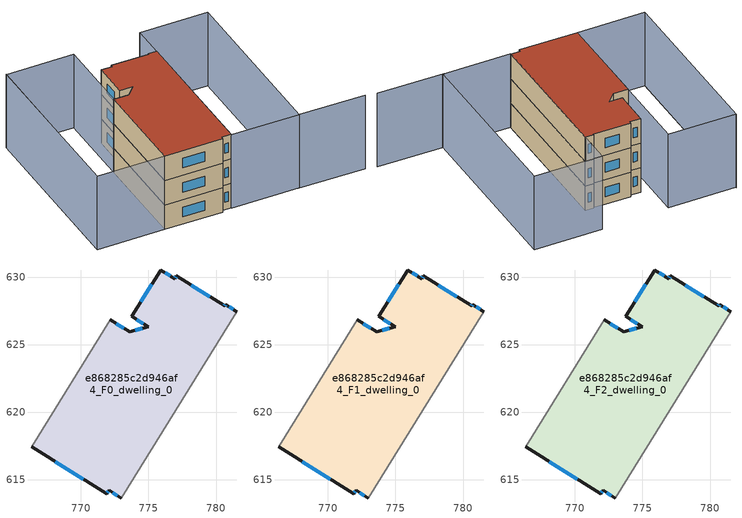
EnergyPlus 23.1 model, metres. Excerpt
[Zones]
e868285c2d946af4_F0_dwelling_0
 floor ground (EU_floor_Construction): 780.7,627.98 781.52,627.47 772.99,613.67 772.08,614.24 771.91,613.97 766.37,617.44 772.18,626.85 773.6,625.96 774.98,626.34 773.76,627.11 775.91,630.54 776.93,629.9 777.07,630.12 780.64,627.88 z0
 wall outside (EU_wall_Construction): 781.52,627.47 780.7,627.98 780.64,627.88 777.07,630.12 776.93,629.9 775.91,630.54 773.76,627.11 774.98,626.34 773.6,625.96 772.18,626.85 / 766.37,617.44 771.91,613.97 772.08,614.24 772.99,613.67 z0:3
 wall adiabatic (EU_wall_Construction): 772.99,613.67 781.52,627.47 / 772.18,626.85 766.37,617.44 z0:3
 window (EU_Window_Construction): 777.03,630.05 776.97,629.96 / 779.52,628.57 778.18,629.42 / 780.68,627.95 780.66,627.91 / 781.27,627.63 780.96,627.82 / 772.36,614.06 772.71,613.84 / 771.96,614.05 772.02,614.15 / 768.09,616.36 770.18,615.05 / 773.16,626.24 772.62,626.57 / 774.55,626.22 774.03,626.08 / 774.14,626.87 774.6,626.58 / 775.24,629.47 774.43,628.18 / 776.61,630.1 776.23,630.34 z0.93:2.07
e868285c2d946af4_F1_dwelling_0
 floor to e868285c2d946af4_F0_dwelling_0 (EU_floor_Construction): 780.7,627.98 781.52,627.47 772.99,613.67 772.08,614.24 771.91,613.97 766.37,617.44 772.18,626.85 773.6,625.96 774.98,626.34 773.75,627.11 775.91,630.54 776.93,629.9 777.07,630.12 780.63,627.88 z3
 wall outside (EU_wall_Construction): 781.52,627.47 780.7,627.98 780.64,627.88 777.07,630.12 776.93,629.9 775.91,630.54 773.76,627.11 774.98,626.34 773.6,625.96 772.18,626.85 / 766.37,617.44 771.91,613.97 772.08,614.24 772.99,613.67 z3:6
 wall adiabatic (EU_wall_Construction): 772.99,613.67 781.52,627.47 / 772.18,626.85 766.37,617.44 z3:6
 window (EU_Window_Construction): 777.03,630.05 776.97,629.96 / 779.52,628.57 778.18,629.42 / 780.68,627.95 780.66,627.91 / 781.27,627.63 780.96,627.82 / 772.36,614.06 772.71,613.84 / 771.96,614.05 772.02,614.15 / 768.09,616.36 770.18,615.05 / 773.16,626.24 772.62,626.57 / 774.55,626.22 774.03,626.08 / 774.14,626.87 774.6,626.58 / 775.24,629.47 774.43,628.18 / 776.61,630.1 776.23,630.34 z3.93:5.07
e868285c2d946af4_F2_dwelling_0
 floor to e868285c2d946af4_F1_dwelling_0 (EU_floor_Construction): 780.7,627.98 781.52,627.47 772.99,613.67 772.08,614.24 771.91,613.97 766.37,617.44 772.18,626.85 773.6,625.96 774.98,626.34 773.75,627.11 775.91,630.54 776.93,629.9 777.07,630.12 780.63,627.88 z6
 wall outside (EU_wall_Construction): 781.52,627.47 780.7,627.98 780.64,627.88 777.07,630.12 776.93,629.9 775.91,630.54 773.76,627.11 774.98,626.34 773.6,625.96 772.18,626.85 / 766.37,617.44 771.91,613.97 772.08,614.24 772.99,613.67 z6:9
 wall adiabatic (EU_wall_Construction): 772.99,613.67 781.52,627.47 / 772.18,626.85 766.37,617.44 z6:9
 window (EU_Window_Construction): 777.03,630.05 776.97,629.96 / 779.52,628.57 778.18,629.42 / 780.68,627.95 780.66,627.91 / 781.27,627.63 780.96,627.82 / 772.36,614.06 772.71,613.84 / 771.96,614.05 772.02,614.15 / 768.09,616.36 770.18,615.05 / 773.16,626.24 772.62,626.57 / 774.55,626.22 774.03,626.08 / 774.14,626.87 774.6,626.58 / 775.24,629.47 774.43,628.18 / 776.61,630.1 776.23,630.34 z6.93:8.07
 roof outside (EU_roof_Construction): 772.99,613.67 781.52,627.47 780.7,627.98 780.64,627.88 777.07,630.12 776.93,629.9 775.91,630.54 773.76,627.11 774.98,626.34 773.6,625.96 772.18,626.85 766.37,617.44 771.91,613.97 772.08,614.24 z9
shading: 785.7,605.67 779.36,609.67 / 770.33,638.33 759.91,621.49 / 772.96,613.62 783.44,630.57 / 783.44,630.57 789.92,626.56 / 789.92,626.56 779.44,609.62 / 779.44,609.62 772.96,613.62 / 759.89,621.45 770.31,638.3 / 770.31,638.3 776.79,634.3 / 776.79,634.3 766.37,617.44 / 766.37,617.44 759.89,621.45 z0:9
[Building]
EU S2 Campaign: North Axis=0; Terrain=City; Solar Distribution=FullExterior
[Site:Location]
Montreal-Trudeau.Intl.AP: Latitude=45.4667; Longitude=-73.75; Time Zone=-5; Elevation=36
[SizingPeriod:WeatherFileDays]
AnnualSizingPeriod: Begin Month=1; Begin Day of Month=1; End Month=12; End Day of Month=31; Day of Week for Start Day=Monday; Use Weather File Daylight Saving Period=No; Use Weather File Rain and Snow Indicators=No
[MATERIAL]
EU_InternalMass_Material: Roughness=MediumRough; Thickness=0.1; Conductivity=1; Density=1800; Specific Heat=900; Thermal Absorptance=0.9; Solar Absorptance=0.7; Visible Absorptance=0.7
[MATERIAL:NOMASS] Roughness=MediumRough; Thermal Absorptance=0.9; Solar Absorptance=0.7; Visible Absorptance=0.7
Name | Thermal Resistance
EU_wall_NoMass; EU_floor_NoMass | 1.36485
EU_roof_NoMass | 2.55992
[WINDOWMATERIAL:SIMPLEGLAZINGSYSTEM]
EU_Window_SimpleGlazing: UFactor=3.92339; Solar Heat Gain Coefficient=0.8; Visible Transmittance=0.8
[CONSTRUCTION]
EU_wall_Construction: EU_wall_NoMass
EU_roof_Construction: EU_roof_NoMass
EU_floor_Construction: EU_floor_NoMass
EU_Window_Construction: EU_Window_SimpleGlazing
EU_InternalMass_Construction: EU_InternalMass_Material
[ZONE] Type=1; Multiplier=1; Ceiling Height=autocalculate; Volume=351.226; Floor Area=autocalculate; Part of Total Floor Area=Yes
e868285c2d946af4_F0_dwelling_0; e868285c2d946af4_F1_dwelling_0; e868285c2d946af4_F2_dwelling_0
[INTERNALMASS] Construction=EU_InternalMass_Construction; Surface Area=117.075
Name | Zone or ZoneList
e868285c2d946af4_F0_dwelling_0_EU_InternalMass | e868285c2d946af4_F0_dwelling_0
e868285c2d946af4_F1_dwelling_0_EU_InternalMass | e868285c2d946af4_F1_dwelling_0
e868285c2d946af4_F2_dwelling_0_EU_InternalMass | e868285c2d946af4_F2_dwelling_0
[OTHEREQUIPMENT] Fuel Type=Electricity; Design Level Calculation Method=Watts/Area; Power per Zone Floor Area=1; Fraction Latent=0; Fraction Radiant=0; Fraction Lost=0; Carbon Dioxide Generation Rate=0; EndUse Subcategory=EU_Step8_InternalGains
Name | Zone or ZoneList or Space or SpaceList | Schedule
EU_Step8_InternalGain_e868285c2d946af4_F0_dwelling_0_f000 | e868285c2d946af4_F0_dwelling_0 | EU_Step8_GainSchedule_e868285c2d946af4_F0_dwelling_0_f000
EU_Step8_InternalGain_e868285c2d946af4_F1_dwelling_0_f000 | e868285c2d946af4_F1_dwelling_0 | EU_Step8_GainSchedule_e868285c2d946af4_F1_dwelling_0_f000
EU_Step8_InternalGain_e868285c2d946af4_F2_dwelling_0_f000 | e868285c2d946af4_F2_dwelling_0 | EU_Step8_GainSchedule_e868285c2d946af4_F2_dwelling_0_f000
[ZONEVENTILATION:DESIGNFLOWRATE] Schedule=EU_AlwaysOn; Design Flow Rate Calculation Method=AirChanges/Hour; Air Changes per Hour=0.860309; Ventilation Type=Natural; Fan Pressure Rise=0; Fan Total Efficiency=1; Constant Term Coefficient=1; Temperature Term Coefficient=0; Velocity Term Coefficient=0; Velocity Squared Term Coefficient=0; Minimum Indoor Temperature=-100; Maximum Indoor Temperature=100; Delta Temperature=-100; Minimum Outdoor Temperature=-100; Maximum Outdoor Temperature=100; Maximum Wind Speed=40
Name | Zone or ZoneList or Space or SpaceList
EU_ConstantAir_e868285c2d946af4_F0_dwelling_0 | e868285c2d946af4_F0_dwelling_0
EU_ConstantAir_e868285c2d946af4_F1_dwelling_0 | e868285c2d946af4_F1_dwelling_0
EU_ConstantAir_e868285c2d946af4_F2_dwelling_0 | e868285c2d946af4_F2_dwelling_0
[HVACTEMPLATE:THERMOSTAT] Constant Heating Setpoint=20; Constant Cooling Setpoint=50
EU_HeatOnly_e868285c2d946af4_F0_dwelling_0; EU_HeatOnly_e868285c2d946af4_F1_dwelling_0; EU_HeatOnly_e868285c2d946af4_F2_dwelling_0
[HVACTEMPLATE:ZONE:IDEALLOADSAIRSYSTEM] System Availability Schedule=EU_AlwaysOn; Maximum Heating Supply Air Temperature=50; Minimum Cooling Supply Air Temperature=13; Maximum Heating Supply Air Humidity Ratio=0.0156; Minimum Cooling Supply Air Humidity Ratio=0.0077; Heating Limit=NoLimit; Cooling Limit=NoLimit; Heating Availability Schedule=EU_AlwaysOn; Cooling Availability Schedule=EU_CoolingOff; Dehumidification Control Type=ConstantSensibleHeatRatio; Cooling Sensible Heat Ratio=0.7; Dehumidification Setpoint=60; Humidification Control Type=None; Humidification Setpoint=30; Outdoor Air Method=None; Outdoor Air Flow Rate per Person=0.00944; Outdoor Air Flow Rate per Zone Floor Area=0; Outdoor Air Flow Rate per Zone=0; Demand Controlled Ventilation Type=None; Outdoor Air Economizer Type=NoEconomizer; Heat Recovery Type=None; Sensible Heat Recovery Effectiveness=0.7; Latent Heat Recovery Effectiveness=0.65
Name | Template Thermostat
e868285c2d946af4_F0_dwelling_0 | EU_HeatOnly_e868285c2d946af4_F0_dwelling_0
e868285c2d946af4_F1_dwelling_0 | EU_HeatOnly_e868285c2d946af4_F1_dwelling_0
e868285c2d946af4_F2_dwelling_0 | EU_HeatOnly_e868285c2d946af4_F2_dwelling_0
[SIZING:ZONE] Zone Cooling Design Supply Air Temperature Input Method=SupplyAirTemperature; Zone Cooling Design Supply Air Temperature=13; Zone Heating Design Supply Air Temperature Input Method=SupplyAirTemperature; Zone Heating Design Supply Air Temperature=50; Zone Cooling Design Supply Air Humidity Ratio=0.008; Zone Heating Design Supply Air Humidity Ratio=0.008; Cooling Design Air Flow Method=DesignDay; Cooling Design Air Flow Rate=0; Cooling Minimum Air Flow per Zone Floor Area=0.000762; Cooling Minimum Air Flow=0; Cooling Minimum Air Flow Fraction=0.2; Heating Design Air Flow Method=DesignDay; Heating Design Air Flow Rate=0; Heating Maximum Air Flow per Zone Floor Area=0.002032; Heating Maximum Air Flow=0.141576; Heating Maximum Air Flow Fraction=0.3; Account for Dedicated Outdoor Air System=No; Dedicated Outdoor Air System Control Strategy=NeutralSupplyAir; Dedicated Outdoor Air Low Setpoint Temperature for Design=autosize; Dedicated Outdoor Air High Setpoint Temperature for Design=autosize; Zone Load Sizing Method=Sensible Load Only No Latent Load; Zone Latent Cooling Design Supply Air Humidity Ratio Input Method=HumidityRatioDifference; Zone Cooling Design Supply Air Humidity Ratio Difference=0.005; Zone Latent Heating Design Supply Air Humidity Ratio Input Method=HumidityRatioDifference; Zone Humidification Design Supply Air Humidity Ratio Difference=0.005
e868285c2d946af4_F0_dwelling_0; e868285c2d946af4_F1_dwelling_0; e868285c2d946af4_F2_dwelling_0
[SCHEDULE:CONSTANT]
Name | Hourly Value
EU_AlwaysOn | 1
EU_CoolingOff | 0
[SCHEDULE:FILE] Column Number=1; Rows to Skip at Top=0; Number of Hours of Data=8760; Column Separator=Comma; Interpolate to Timestep=No; Minutes per Item=60; Adjust Schedule for Daylight Savings=Yes
Name | File
EU_Step8_GainSchedule_e868285c2d946af4_F0_dwelling_0_f000 | ../../schedules/e868285c2d946af4/e868285c2d946af4_F0_dwelling_0_f000_gain.csv
EU_Step8_GainSchedule_e868285c2d946af4_F1_dwelling_0_f000 | ../../schedules/e868285c2d946af4/e868285c2d946af4_F1_dwelling_0_f000_gain.csv
EU_Step8_GainSchedule_e868285c2d946af4_F2_dwelling_0_f000 | ../../schedules/e868285c2d946af4/e868285c2d946af4_F2_dwelling_0_f000_gain.csv
